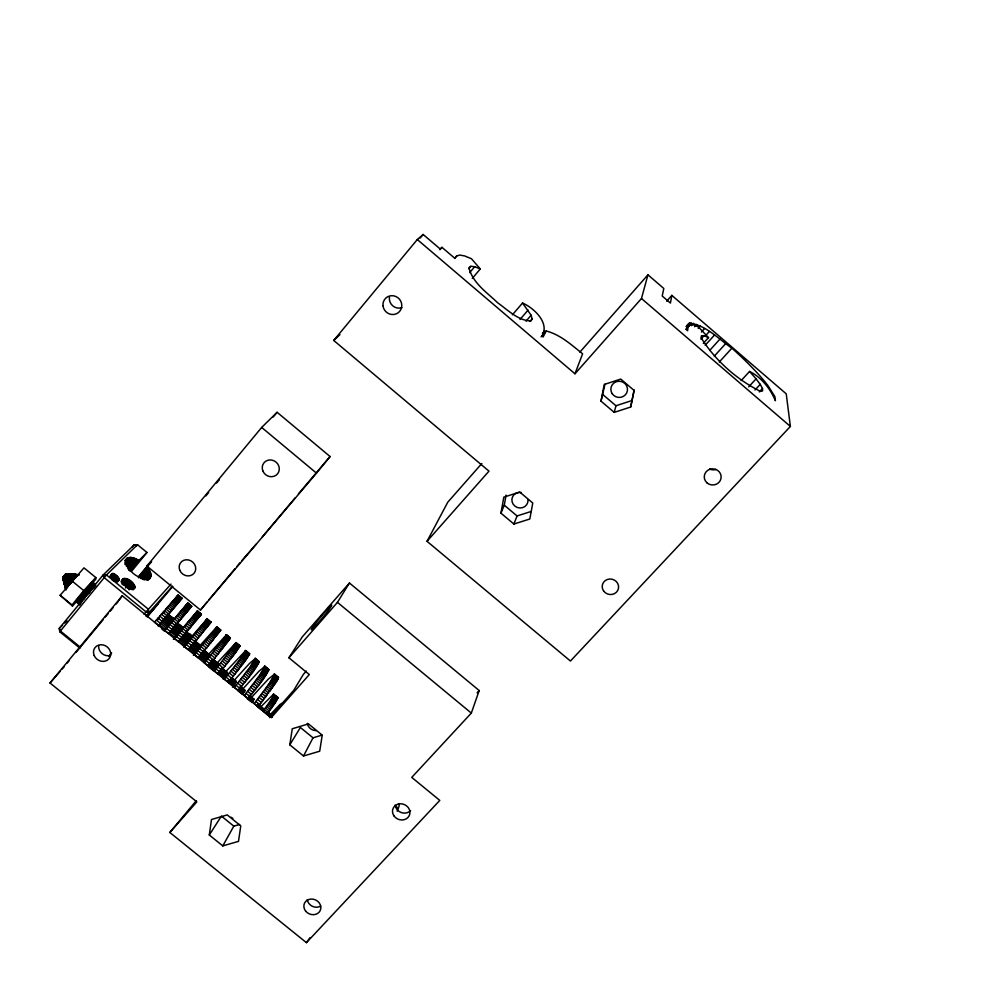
<?xml version="1.0" encoding="UTF-8"?>
<svg xmlns="http://www.w3.org/2000/svg" width="1000" height="1000" viewBox="0 0 1000 1000"><rect width="100%" height="100%" fill="white"/><g stroke="black" fill="none" stroke-linecap="round" stroke-linejoin="round"><path stroke-width="1.5" d="M237.9 690.65L242.562 694.463L244.537 690.475M240 645.938L236.062 642.588L214.513 671.125L218.487 674.375L235.863 652.2L239.462 645.975M666.663 301.2L671.825 295.375L786.225 393.837L790.387 426.425L570.438 661.038L427.013 541.312L488.988 471.138L333.725 340.45L417.3 239.537L574.975 373.787L582.6 353.8C571.5 344.913 560.262 334.575 546.15 331L543.112 336.987L541.975 336.012C550.087 322.925 533.65 307.787 522.55 303.025L512.4 314.825M79.675 604.8L75.763 601.263L92.5 582.062L90.188 585.462M257.05 706.4L261.7 710.2L262.725 708.05L261.475 708.662M119.312 579.612C107.6 584.475 109.412 563.538 119.312 579.612L117.35 581.987M251.95 696.912L268.337 679.062L274.6 674.163L269.237 683.612L254.237 703.6L258.2 706.85L277.4 680.175L278.438 677.312L277.312 677.6L275.413 676.038M208.15 654.775L226.513 634.712L204.55 662.975L208.538 666.237L230.362 637.875L228.575 639.3M209.3 835L211.488 819.513L227.237 814.912L240.763 825.875L238.5 841.363L222.787 845.9L209.3 835L221.4 816.1L233.812 826.15L239.613 824.475M266.938 714.4L275.038 703.088L277.863 697.45L273.363 694.388L260.963 706.7M289.812 744.812L292.262 728.763L308.488 723.9L322.225 735.163L319.7 751.213L303.512 756L289.812 744.812L300.4 727.5L313.012 737.812L321.962 735.15M208.775 666.9L213.475 670.738L218.55 663.65L216.8 665.188M242.575 689.25L258.888 671.312L265 666.287L259.45 675.6L244.325 695.5L248.287 698.737C254.125 689.837 266.212 678.375 268.175 669.525M500.925 513.15L503.812 497.163L519.763 492.062L532.775 503.025L529.812 519.012L513.9 524.038L500.925 513.15L504.275 505.188L506.087 495.15M671.825 295.375L670.425 303.075L662.212 296.012L663.812 288.488L647.938 274.825L579.85 352.163M601.013 401.138L604.237 384.487L620.75 379.062L634 390.363L630.688 407.025L614.212 412.375L601.013 401.138L604.975 384.212M630.688 407.025L634.263 390M134.987 587.6C131.325 592.45 122.562 585.075 122.163 580.138C125.887 575.363 134.55 582.688 134.987 587.6L133.15 589.812M234.812 679.7L249.412 663.55L255.387 658.413L249.662 667.575L234.4 687.375L238.375 690.625C244.363 681.775 256.125 670.387 258.612 661.688M200.25 645.288L216.863 626.8L194.587 654.825L198.575 658.088L220.725 629.963L219.525 630.95M223 678.95L227.4 672.575L222.587 668.775M183.725 647.225C186.363 641.762 199.25 635.288 185.662 632.7M614.212 412.375L615.962 405.75L632.188 400.462M574.975 373.787L641.475 298.512L647.938 274.825M228.438 682.5L245.637 660.212L249.625 653.675L248.675 654.1M232.463 687.188L236.225 681.388L235.613 681.725M252 702.588L253.9 699.15L249.188 695.312M68.987 574.575L65.925 574.163L64.513 575.562L65.462 574.375L76.225 577.025L75.588 577.7L65.213 574.637L64.062 575.938L62.737 577.65L65.875 589.612L62.725 577.712L64.362 575.588L66.087 573.812L78.713 574.788L66.1 573.875L64.675 575.562L66.125 573.812L78.612 574.788M270.212 717.15L263.012 711.2L271.825 698.863L273.888 694.225M471.325 713.088L479.188 690.537L349.438 583L302.213 636.987L288.913 657.788L309.312 674.55L271.262 717.625L122.238 595.775L50 683L196.85 801.875L169.825 832.463L306.425 942.65L439.787 800.4L411.75 777.4L471.325 713.088L337.45 602.35L349.438 583M513.9 524.038L517.062 515.938L531.312 511.425M397.163 811.213L398.312 808.312A35.562 5.438 -51.8 0 0 398.537 803.587M211.012 622.163L207.162 618.875L184.6 646.663L188.6 649.925L211.062 622.05L208.212 624.975M66.388 588.638L62.812 577.537L63.775 576.475L62.725 577.712L65.862 589.525L66.388 588.638L62.925 577.362L63.888 576.312L63.288 576.888L67.675 586.9L67.175 587.562L63.087 577.15L63.963 576.213L63.087 577.15L66.737 588.138L62.925 577.362L63.825 576.4L62.812 577.537L66.112 589.038M64.325 575.962C61.612 579.375 64.6 575.288 63.9 576.587L63.163 577.362L65.738 584.3M233.212 686.162L224.462 679.25L239.862 659.55L245.775 650.525L225.413 672.013M203.912 662.525L209.688 654.75L208.325 655.987M303.512 756L313.012 737.812M427.013 541.312L447.788 502.175L481.838 463.5M222.787 845.9L233.812 826.15M201.337 614.225L197.5 610.95L174.613 638.488L178.612 641.762L201.4 614.125L195.25 621.062M522.55 303.025L531.138 315.262L532.1 319L530.9 321C518.025 320.588 507.912 310 497.887 302.962C487.2 292.7 472.525 282.913 469.025 267.787L470.838 266.288L474.688 266.712L480.275 268.962L472.287 278.412M193.438 655.375L200.837 645.863L195.025 641.112L200.837 645.863L199.65 647M79.713 604.487L82.225 601.087L78.263 597.863M79.912 648.138L59.787 631.775L106.463 574.938L137.5 544.7L146.962 552.475L131.662 571.15M169.05 613.987L182.037 598.263L178.062 595.138L154.588 622.125L158.6 625.4L182.037 598.263M64.513 575.562L65.862 573.987L78.425 574.913L66.087 573.812L64.925 575.125L65.862 573.987L78.15 575.138L66 573.875L64.638 575.438L65.213 574.637L74.887 578.45L75.588 577.7L65.462 574.375L64.837 575.212L65.688 574.163L77.337 575.9L65.462 574.375M158.225 626.087L168.162 614.587L174.188 619.175L168.05 614.825M118.95 600.45L122.238 595.775M306.425 942.65L310 937.675M194.85 641.413L200.45 646.513M176.988 623.625C190.863 637.625 176.7 615.712 173.975 627.212L179.85 632.025L183.088 628.05M202.95 651.438L202.5 652.05L208.337 656.838M63.85 576.475L62.987 577.525L66.175 589.462L62.763 577.712L63.75 576.512L62.987 577.525L65.388 584.637M191.35 637.837C182.85 632.2 184.887 629.225 191.95 637.013M201.325 653.575L201.95 652.763L207.8 657.55M129.55 570.337L137.787 559.775L139 560.462L146.962 552.475M128.062 568.013L135.387 558.663L137.787 559.775L128.875 569.987M128.35 569.725L136.588 559.175L128.663 568.275M138.35 577.413L151.588 561.712M196.375 651.737L190.5 646.938L193.875 642.712L199.725 647.487M127.8 566.4L134.225 558.225L135.387 558.663L127.475 567.788M140.113 577.25L147.55 567.775L146.675 566.75L138.775 576.287M65.763 574.388L64.963 575.212L65.688 574.163L76.812 576.413M126.662 566.05L133.1 557.888L134.225 558.225L127.3 566.237M140.875 578.288L148.325 568.812L147.55 567.775L138.725 577.863M169.825 832.463L196.175 800.812M126.487 564.625L132.012 557.638L133.1 557.888L126.175 565.925M142.475 578.125L149.025 569.837L148.325 568.812L140.512 577.775M125.45 564.462L130.988 557.487L132.012 557.638L126.088 564.55M143.038 579.138L149.613 570.85L149.025 569.837L141.225 578.8M125.412 563.237L130.037 557.438L130.988 557.487L125.075 564.425M144.45 578.938L150.1 571.838L149.613 570.85L142.812 578.7M125.438 562.125L130.037 557.438L125.113 563.237M144.8 579.888L150.488 572.788L150.1 571.838L143.312 579.688M125.562 561.112L129.15 557.487L125.225 562.15M146 579.612L150.75 573.7L150.488 572.788L144.688 579.525M125.787 560.2L128.35 557.65L125.425 561.15M147.088 579.288L150.75 573.7L145.938 579.325M174.963 599.163L178.162 595.062L181.938 598.4M247.075 554.5L245.613 556.375L256 544.312M76.438 601.688L72.463 606.025L60.138 595.275L83.975 567.863L95.812 577.537L95.975 578.875L92.112 583.587M81.337 594.113L85.288 597.337L82.912 600.225L78.95 597M125.175 560.538L127.65 557.888L125.7 560.237M147.1 580.075L150.912 574.562L147.062 579.075M72.463 606.025L72.05 604.975L83.812 590.612L95.812 577.537M316.488 473.137L330.075 456.538L277.1 412.287L261.675 427.438L146.862 566.05L200.463 610.025L316.488 473.137L261.675 427.438M132.25 547.238L134.2 544.862L137.5 544.7L136.862 545.662L134.2 544.862L103 575.1L59.25 628.413L59.787 631.775M147.975 579.637L150.95 575.363L147.113 579.888M110.075 576.05L112.037 573.663M110.638 576.062L112.6 573.675M110.288 577.362L113.225 573.787M110.95 577.575L113.888 574M111.65 577.863L114.588 574.3M112.362 578.25L115.3 574.675M112.088 579.888L116 575.138M113.75 579.212L116.675 575.638M113.4 580.95L117.312 576.2M114.938 580.35L117.875 576.788M115.425 580.95L118.362 577.388M115.825 581.55L118.763 577.987M117.1 580.95L119.05 578.562M117.275 581.487L119.237 579.113M200.463 610.025L207.025 602.05M208.912 599.775L234.988 568.725M184.825 645.888L178.925 641.062L184.062 634.85L189.925 639.637M125.1 560.588L127.05 558.237C122.263 568.425 142.887 584.575 150.863 576.1L148 579.5M121.45 580.837L123.287 578.612M121.075 581.8L123.837 578.462M130.137 571.2L139 560.462L130.087 570.638M121.713 581.75L124.462 578.413M121.5 582.913L125.175 578.462M122.275 583.062L125.95 578.612M122.175 584.425L126.762 578.875M123.025 584.763L127.613 579.212M123.9 585.188L128.488 579.637M124.775 585.7L129.362 580.15M125.625 586.275L130.213 580.725M125.538 588.013L131.037 581.362M166.325 616.938L164.163 619.55M191.65 606.275L187.763 603.1L164.6 630.312L168.612 633.587L191.65 606.275L178.538 621.763M127.238 587.587L131.825 582.038M127.95 588.3L132.55 582.762M67.188 663.088L69.15 660.725M76.013 652.45L103.425 619.35M105.388 616.987L108.325 613.438M110.288 611.075L113.225 607.525M116.163 603.975L118.125 601.613M128.6 589.038L133.188 583.488M420.163 238.05L423.137 234.462L440.213 249.013L441.95 247.338L454.663 258.163L456.613 256.1L459.637 255.037L464.688 255.95L471.475 258.738L480.275 268.962M129.162 589.775L133.75 584.237M273.175 417.013L277.1 412.287M130.55 589.412L134.225 584.975M131.825 589.012L134.588 585.688M132.075 589.7L134.838 586.375M133.125 589.237L134.975 587.013M169.112 606.25L170.275 604.862M173.962 639.075L179.85 632.025M439.963 249.713L441.95 247.338M163.85 612.562L165.263 610.887M295 498.025L262.312 536.888M108.688 656.438L111.638 652.913M144.037 614.163L171 584.113M145.85 616.075L172.5 586.263M147.15 616.962L172.725 586.413M454.625 258.475L456.613 256.1M159.137 625.562L160.263 624.225M157.738 619.85L159.338 617.95M164.675 619.2L166.188 617.413M64.775 575.588L63.288 576.888L68.263 586.163L63.525 576.587L69.588 584.538L68.9 585.375L63.525 576.587M468.825 268.688L470.838 266.288M174.75 618.65L187.838 603.025L191.6 606.325M469.675 272.638L474.688 266.712M173.35 639.25L175.025 637.275M236.95 566.413L239.887 562.938M241.85 560.625L245.775 556M298.438 493.85L330.075 456.538M73.4 580.1L64.662 575.25L72.625 580.975L69.588 584.538L64.162 575.962M167.9 614.875L173.75 619.663L165.35 629.513L159.425 624.663M178.263 633.438L179.825 631.6M174.037 638.6L175.15 637.288M182.812 628.075L197.5 610.95M186.6 631.175L188.012 629.513M187.712 641.175L189.275 639.338M178.137 633.775L179.788 631.85M190.675 626.388L193.1 623.562M190.8 637.55L207.162 618.875M184.288 645.65L185.338 644.438M520.025 319.45L528.088 310.1M526.062 321.138L531.138 315.262M530.062 321.35L532.1 319M187.225 642.25L190.662 638.325M86.675 587.962L90.625 591.188L87.95 594.225L84 590.988M217.575 662.487L236.062 642.588M542.463 333.375L544.513 331.012M541.05 336.875L546.15 331M50 683L60.188 671.312M62.213 668.975L64.25 666.637M288.913 657.788L337.45 602.35M196.3 650.725L199.137 647.55M306.275 671.087L303.337 674.438L293.738 690.312L269.637 717.6M703.263 343.413L708.487 337.638L698.562 327.038L693.138 324.65L690.438 324.312L688.05 326.975L687.6 330.737L686.325 329.637L687.1 325.55L689.375 323.15C705.938 324.938 718.625 339.137 731.9 348.162A66.287 10.562 42 0 1 768.025 385.688L774.875 396.6L775.4 400.712C770.325 388.713 761.388 377.275 749.562 371.45L741.175 380.575M213.088 669.212L213.975 668.225M686.325 326.425L688.4 324.1M686.263 326.613L689.375 323.15M686.963 327.488L691.087 322.887M685.987 329.288L690.438 324.312M691.425 325.637L693.512 323.312M694.525 326.725L696.6 324.425M698.238 328.475L700.312 326.175M701.45 332.025L704.575 328.55M700.925 339.162L704.038 335.712L708.487 337.638M705.175 336.125L709.338 331.512M705.175 345.337L714.525 335M270.413 714.425L280.05 704.45L283.675 702.362M709.688 350.438L720.062 338.988M714.338 356.1L725.888 343.387M206.5 657.962L207.188 657.212M719.3 362L731.9 348.162M748.7 386.85L756.075 378.85L749.562 371.45M754.987 390.037L760.225 384.363L756.075 378.85M477.088 692.812L479.188 690.537M759.3 391.912L762.463 388.488L760.225 384.363M79.55 597.863L78.15 599.35M65.025 575.125L65.925 574.163M90.4 583.925L94.35 587.15L93.025 588.55L89.075 585.325M168.162 614.587L174.188 619.175M146.862 566.05L151.012 561.8M64.787 575.438L65.562 574.637M225.212 674.4L226.275 673.35M62.55 625.163L59.25 628.413L60.312 630.925L80.475 647.312M64.75 622.987L66.95 620.825M333.725 340.45L339.925 334.613M76.562 600.925L75.65 601.6M417.3 239.537L423.137 234.462M252.512 699.987L253.9 699.15M226.675 672.975L227.4 672.575M191.962 636.95L191.462 637.45L187.975 634.6M64.062 576.087L70.312 583.663L64.287 575.825M277.188 697.513L277.863 697.45M704.038 335.712L701.475 335.688L701 337.6C715.05 360.275 736.725 379.562 760.575 391.425L762.588 390.913L762.463 388.488M78.425 574.913L66 573.875L65.088 574.987L66.125 573.812L78.725 574.875M78.625 575.075L66.1 573.875L65.075 575.05L74.162 579.25M70.688 574.513L66.037 573.987L69.075 574.438M73.8 574.862L78.45 575.388M77.337 575.9L65.862 573.987L65 575.05L74.887 578.45M64.488 575.938L72.625 580.975M60.138 595.275L72.05 604.975M180.938 638.638L186.825 643.45M265.462 707.938L269.375 711.137M210.012 662.837L215.875 667.625M240.15 687.275L244.8 691.075M230.338 679.85L235 683.662M239.875 687.75L244.525 691.55M219.363 671.225L225.212 676.012M249.275 695.525L253.9 699.312M160.575 623.325L166.5 628.162M199.825 655.475L205.7 660.275M249.175 695.8L253.812 699.6M156.35 620.062L160.35 623.337M166.363 628.237L180.35 639.688M186.337 644.575L190.325 647.837M196.3 652.738L200.287 656M206.262 660.888L210.25 664.137M216.213 669.025L220.188 672.275M226.15 677.15L230.125 680.4M236.075 685.263L244.163 692.138M246 693.375L249.963 696.625M255.9 701.475L259.862 704.712M179.963 639.812L185.863 644.638M209.288 663.787L215.15 668.575M229.825 680.588L234.488 684.4M248.988 696.188L253.625 699.987M195.463 652.875L189.587 648.062L188.6 649.275L194.488 654.087M218.7 672.113L224.55 676.9M258.038 704.175L262.725 708.05M267.663 712.038L272.35 715.925M239.05 689L243.713 692.812M248.713 696.688L253.35 700.475M258.075 704.475L262.7 708.263M264.275 709.538L272.1 715.812M259.938 706.2L262.25 708.088M267.238 712.163L271.837 715.938M198.962 656.55L204.838 661.363M228.05 680.462L233.888 685.238M257.962 704.8L262.587 708.587M267.6 712.688L271.075 715.525M208.487 664.825L214.35 669.613M248.337 697.275L252.987 701.075M169.2 632.863L175.113 637.7M257.75 705.225L262.387 709.013M267.4 713.125L272.038 716.912M217.95 673.1L223.812 677.887M238.512 689.788L243.175 693.6M247.887 697.975L252.537 701.787M257.45 705.763L262.087 709.55M267.113 713.662L271.75 717.45M247.338 698.775L250.837 701.637M161.775 628.987L164.15 630.938M92.375 582.1L95.475 584.538M92.463 582.312L95.4 584.712M92.163 582.263L95.1 584.663M91.85 582.525L95.775 585.737M92.05 582.975L94 584.575M91.45 582.888L94.4 585.3M90.962 583.362L94.9 586.575M89.775 584.587L93.713 587.8M88.312 586.138L92.263 589.362M87.513 587.025L91.463 590.25M85.8 588.938L89.75 592.163M84.9 589.95L88.863 593.188M71.875 580.875L83.812 590.612M83.088 592.038L87.05 595.262M82.2 593.088L86.163 596.312M80.487 595.112L84.45 598.35M79.7 596.087L83.65 599.312M77.638 598.65L81.6 601.875M77.1 599.362L81.05 602.575M76.625 599.975L80.588 603.2M76.25 600.513L80.2 603.737M75.963 600.938L79.912 604.163M75.763 601.263L79.862 604.688M216.8 626.788L220.688 630.1M226.438 634.688L230.35 638.025M245.675 650.462L249.638 653.85M255.287 658.35L259.262 661.737M264.875 666.213L268.888 669.638M274.462 674.075L278.488 677.513M197.387 611.075L201.25 614.237M207.025 618.975L210.888 622.137M216.663 626.875L220.512 630.037M226.287 634.775L230.125 637.925M235.888 642.65L239.737 645.8M245.487 650.525L249.325 653.675M255.075 658.388L258.913 661.538M264.662 666.25L268.488 669.388M274.225 674.1L278.05 677.237M177.862 595.325L181.762 598.65M187.587 603.288L191.475 606.475M197.188 611.3L201.175 614.438M206.812 619.188L210.875 622.4M216.425 627.075L220.562 630.337M226.038 634.963L230.238 638.275M235.625 642.825L239.9 646.2M245.212 650.688L249.55 654.125M255.338 658.863L259.2 662.038M264.35 666.388L268.837 669.938M274.613 674.675L278.45 677.825M177.587 595.612L181.475 598.812M187.325 603.6L191.213 606.8M197.05 611.575L200.938 614.763M206.762 619.55L210.637 622.737M216.462 627.513L220.35 630.688M226.163 635.462L230.037 638.638M235.837 643.4L239.713 646.575M245.512 651.338L249.387 654.513M255.175 659.262L259.037 662.425M264.837 667.175L268.688 670.35M274.475 675.088L278.325 678.25M206.5 619.513L210.338 622.663M236.238 643.9L238.15 645.475M177.2 596.025L181.112 599.225M186.962 604.025L190.85 607.212M196.7 612.013L200.588 615.2M206.425 619.987L210.325 623.175M216.15 627.962L220.037 631.15M225.863 635.925L229.737 639.113M235.562 643.888L239.438 647.062M245.25 651.825L249.125 655M254.925 659.762L258.8 662.938M264.587 667.7L268.463 670.863M274.25 675.612L278.113 678.787M176.737 596.538L180.65 599.738M186.5 604.55L190.413 607.75M196.262 612.55L200.162 615.75M206.012 620.538L209.9 623.737M215.738 628.525L219.638 631.712M225.463 636.5L229.35 639.688M235.188 644.475L239.062 647.65M244.887 652.425L248.762 655.612M254.575 660.375L258.45 663.55M264.262 668.325L268.137 671.488M273.938 676.25L277.8 679.425M176.175 597.163L180.087 600.375M185.963 605.188L189.875 608.387M195.725 613.2L199.638 616.4M205.487 621.2L209.4 624.4M215.25 629.2L219.137 632.388M224.988 637.188L228.875 640.375M234.713 645.163L238.6 648.35M244.438 653.138L248.325 656.325M254.137 661.1L258.025 664.275M263.837 669.05L267.712 672.225M273.525 677L277.4 680.175M175.525 597.888L179.45 601.1M185.325 605.925L189.237 609.138M195.113 613.95L199.025 617.163M204.887 621.962L208.8 625.175M214.65 629.975L218.562 633.175M224.412 637.975L228.312 641.175M234.163 645.962L238.05 649.163M243.888 653.95L247.787 657.138M253.612 661.925L257.5 665.113M263.325 669.887L267.213 673.075M273.038 677.85L276.913 681.025M174.788 598.725L178.713 601.938M184.6 606.775L188.525 609.987M194.4 614.812L198.325 618.025M204.2 622.837L208.113 626.05M213.975 630.862L217.887 634.062M223.75 638.875L227.65 642.075M233.512 646.875L237.413 650.075M243.263 654.862L247.162 658.062M253 662.85L256.887 666.05M262.725 670.825L266.613 674.013M272.45 678.8L276.325 681.988M173.962 599.663L177.887 602.888M183.787 607.725L187.712 610.938M193.6 615.775L197.525 618.987M203.412 623.812L207.338 627.025M213.212 631.85L217.125 635.05M223 639.862L226.912 643.075M232.775 647.887L236.688 651.087M242.537 655.888L246.438 659.087M252.3 663.888L256.188 667.087M262.038 671.875L265.938 675.062M271.775 679.85L275.663 683.05M173.05 600.7L176.988 603.938M182.887 608.775L186.825 612M192.725 616.838L196.65 620.062M202.55 624.888L206.475 628.112M212.362 632.938L216.287 636.15M222.162 640.962L226.075 644.175M231.95 648.988L235.863 652.2M241.737 657.013L245.637 660.212M251.5 665.025L255.413 668.225M261.262 673.025L265.163 676.213M271.012 681.012L274.913 684.2M172.05 601.85L175.987 605.075M181.912 609.925L185.85 613.162M191.75 618L195.688 621.225M201.6 626.062L205.525 629.288M211.425 634.125L215.35 637.337M221.238 642.163L225.162 645.375M231.05 650.2L234.963 653.413M240.837 658.225L244.762 661.438M250.625 666.25L254.537 669.45M260.4 674.262L264.312 677.463M270.163 682.262L274.062 685.462M170.963 603.088L174.925 606.325M180.837 611.175L184.788 614.412M190.712 619.263L194.65 622.487M200.562 627.337L204.5 630.562M210.4 635.4L214.338 638.625M220.238 643.462L224.163 646.675M230.062 651.513L233.988 654.725M239.862 659.55L243.787 662.763M249.662 667.575L253.588 670.788M259.45 675.6L263.363 678.8M269.237 683.612L273.137 686.812M169.812 604.412L173.762 607.663M179.7 612.525L183.65 615.763M189.575 620.612L193.525 623.85M199.45 628.7L203.388 631.938M209.3 636.775L213.25 640M219.15 644.85L223.088 648.075M228.988 652.9L232.913 656.125M238.812 660.95L242.738 664.175M248.625 669L252.55 672.212M258.425 677.025L262.35 680.238M268.225 685.05L272.137 688.263M168.575 605.837L172.537 609.087M178.475 613.95L182.438 617.2M188.375 622.062L192.325 625.3M198.25 630.15L202.2 633.387M208.125 638.237L212.075 641.475M217.987 646.325L221.925 649.55M227.838 654.388L231.775 657.613M237.675 662.45L241.612 665.675M247.5 670.5L251.438 673.725M257.325 678.55L261.25 681.762M267.125 686.575L271.05 689.788M273.675 694.25L277.913 697.65M167.262 607.35L171.238 610.6M177.188 615.475L181.15 618.725M187.1 623.587L191.05 626.838M196.988 631.7L200.95 634.938M206.875 639.8L210.825 643.037M216.75 647.887L220.7 651.112M226.612 655.962L230.562 659.188M236.462 664.038L240.4 667.262M246.312 672.1L250.238 675.312M256.137 680.15L260.075 683.363M265.963 688.188L269.887 691.413M273.363 694.388L277.863 697.95M273.875 695.212L277.738 698.375M273.65 695.738L277.512 698.9M273.325 696.363L277.188 699.525M165.888 608.95L169.862 612.2M175.825 617.087L179.788 620.337M185.738 625.212L189.713 628.45M195.65 633.325L199.613 636.562M205.55 641.425L209.513 644.675M215.438 649.525L219.387 652.763M225.312 657.613L229.262 660.85M235.188 665.7L239.125 668.925M245.037 673.775L248.975 677M254.887 681.825L258.825 685.05M264.725 689.887L268.65 693.1M272.913 697.1L276.788 700.263M272.413 697.938L276.288 701.1M164.45 610.625L168.425 613.888M174.387 618.775L178.363 622.025M184.325 626.9L188.3 630.15M194.25 635.025L198.212 638.275M204.163 643.15L208.125 646.388M214.062 651.25L218.025 654.488M223.95 659.35L227.913 662.588M233.837 667.438L237.787 670.675M243.7 675.525L247.65 678.75M253.562 683.587L257.5 686.812M263.412 691.65L267.337 694.875M271.825 698.863L275.712 702.05M168.325 614.412L174.062 619.325M271.15 699.9L275.038 703.088M167.55 615.262L173.412 620.05M177.175 623.4L183.012 628.175M162.938 612.375L166.925 615.638M167.113 615.763L176.875 623.787M182.838 628.675L186.825 631.925M192.775 636.812L196.75 640.062M202.7 644.938L206.675 648.175M212.625 653.05L216.588 656.287M222.525 661.15L226.475 664.4M232.413 669.25L236.363 672.487M242.3 677.337L246.25 680.575M252.162 685.425L256.112 688.65M262.025 693.5L265.963 696.725M176.713 623.962L182.562 628.737M270.4 701.025L274.288 704.212M166.588 616.362L172.463 621.163M176.337 624.4L182.2 629.188M185.912 632.425L191.85 637.175M185.812 632.675L191.65 637.45M175.875 624.95L181.737 629.738M165.975 617.062L171.85 621.875M269.562 702.25L273.463 705.438M190.963 638.337L185.113 633.55L184.638 634.15L190.487 638.938M196 642.188L200.675 646.188M161.375 614.2L165.362 617.475M171.337 622.362L185.275 633.775M191.25 638.663L195.225 641.912M196.925 643.375L200.4 646.213M201.188 646.787L205.162 650.037M211.112 654.912L215.075 658.162M221.025 663.025L224.988 666.275M230.938 671.137L234.887 674.375M240.825 679.237L244.788 682.475M250.712 687.325L254.662 690.55M260.587 695.4L264.525 698.637M394.725 805.375L398.312 808.312M165.263 617.875L171.15 622.688M174.688 626.35L180.562 631.163M194.288 642.175L200.125 646.95M204.963 650.987L209.688 654.825M204.95 651.2L209.6 655.013M203.6 650.537L209.425 655.312M268.65 703.55L272.55 706.737M164.488 618.787L170.375 623.6M203.325 650.938L209.15 655.713M213.85 659.85L218.538 663.775M193.375 643.35L199.225 648.138M213.688 659.95L218.425 664.013M159.75 616.1L163.738 619.362M169.725 624.263L173.725 627.525M179.7 632.425L189.275 640.45M189.662 640.575L193.637 643.825M199.613 648.713L208.787 656.213M209.55 656.85L213.525 660.1M219.475 664.975L223.45 668.213M229.387 673.088L233.363 676.325M239.3 681.188L243.263 684.425M249.188 689.287L253.15 692.525M259.075 697.375L263.025 700.6M212.4 659.587L218.212 664.35M163.612 619.788L169.513 624.612M267.663 704.938L271.562 708.138M192.775 644.1L198.637 648.9M173.162 628.162L179.05 632.975M212.1 660.037L217.925 664.8M222.712 668.938L227.362 672.738M182.662 636.55L188.538 641.363M221.412 668.263L227.225 673.025M211.713 660.588L217.537 665.362M162.675 620.875L168.588 625.712M192.1 644.95L197.963 649.75M221.188 668.65L227 673.413M172.288 629.212L178.175 634.038M231.475 677.613L236.25 681.5M266.6 706.4L270.5 709.6M211.225 661.237L217.062 666.012M222.025 670.1L226.688 673.9M231.287 677.725L236.175 681.712M158.075 618.05L162.075 621.325M168.062 626.225L172.062 629.487M178.05 634.388L187.725 642.362M188.025 642.55L192.013 645.812M197.987 650.7L207.188 658.363M207.938 658.838L211.912 662.087M217.875 666.963L221.838 670.212M227.8 675.088L231.762 678.337M237.712 683.2L241.675 686.45M247.625 691.3L251.575 694.55M257.512 699.4L261.475 702.638M230.987 677.95L236.012 682.038M191.337 645.9L197.213 650.7M221.612 670.688L226.275 674.5M211.838 662.95L216.513 666.775M231.112 678.675L235.763 682.475M161.663 622.062L167.575 626.9M240.362 686.462L245.075 690.438M171.325 630.35L177.225 635.175M241.337 687.475L244.8 690.3M200.613 654.475L206.475 659.275M219.95 670.438L225.787 675.212M230.775 679.212L235.425 683.012M240.338 686.912L244.975 690.7M64.362 575.588L71.838 581.875L64.062 575.938L71.062 582.775M504.275 505.188L517.062 515.938M602.95 394.675L615.962 405.75M641.475 298.512L790.387 426.425M63.087 577.15L67.675 586.9M66.463 589.237L62.85 577.65L63.75 576.538L62.85 577.65L65.975 589.6M66.175 589.462L62.85 577.65L63.762 576.538L62.85 577.65L65.938 589.338M401.9 307.663A9.438 9.087 45.7 0 1 389.45 297.113M528 499.787A8.137 7.75 21.9 0 1 519.95 507.987A8.137 7.75 21.9 0 1 511.9 499.25A8.137 7.75 21.9 0 1 521.35 492.562M715.85 469.462A8.213 7.862 2.8 0 1 709.587 469.012M316.25 730.625A8.2 7.425 27.5 0 1 307.337 723.312M232.875 818.337A8.037 7.138 28.4 0 1 231.1 817.225M110.588 655.413A8.863 7.938 36.4 0 1 98.688 645.738M410.613 810.6A8.787 7.925 22.4 0 1 401.425 812.6A8.787 7.925 22.4 0 1 395.262 805.325M320.7 906.1A8.6 7.588 24.3 0 1 307.275 899.65M205.875 495.875A42.625 1.363 -49.6 0 1 208.663 492.5M216.612 483A42.625 1.363 -49.6 0 1 219.387 479.725M148.6 614.875L158.188 603.612L148.6 614.875M64.013 576.312L63.388 577.137L64.112 576.213M150.675 576.763L148.725 579.113L150.675 576.763M150.363 577.35L148.412 579.7L150.363 577.35M66.087 573.812L65.1 574.987L66.125 573.812M106.463 574.938L103 575.1L104.125 577.575L146 611.825L148.787 612.562L148.287 609.15L106.463 574.938M383 305.738A9.613 9.237 45.3 0 0 397.912 312.95A9.613 9.237 45.3 0 0 396.2 296.663A9.613 9.237 45.3 0 0 383 305.738M603.612 590.975A8.238 7.75 13.5 0 0 617.788 590.363A8.238 7.75 13.5 0 0 609.8 579.012A8.238 7.75 13.5 0 0 603.612 590.975M707.087 482.925A8.462 8.088 3.4 0 0 720.987 478.575A8.462 8.088 3.4 0 0 710.037 469.225A8.462 8.088 3.4 0 0 707.087 482.925M612.288 393.825A8.338 8.1 12.8 0 0 626.663 392.975A8.338 8.1 12.8 0 0 618.575 381.25A8.338 8.1 12.8 0 0 612.288 393.825M315.825 625.462A15.888 0.925 -50.3 0 0 331.712 605.4A15.888 0.925 -50.3 0 0 317.162 621.35A15.888 0.925 -50.3 0 0 315.825 625.462M94.2 655.55A8.938 7.987 36.3 0 0 109.025 658.713A8.938 7.987 36.3 0 0 103.088 644.938A8.938 7.987 36.3 0 0 94.2 655.55M394.15 816.137A8.863 7.975 22.4 0 0 409.2 815.725A8.863 7.975 22.4 0 0 400.325 803.775A8.863 7.975 22.4 0 0 394.15 816.137M305.538 910.925A8.675 7.638 24.3 0 0 320.175 910.638A8.675 7.638 24.3 0 0 311.375 899.05A8.675 7.638 24.3 0 0 305.538 910.925M179.788 570.312A8.575 7.825 36.9 0 0 194.05 573.288A8.575 7.825 36.9 0 0 188.5 559.938A8.575 7.825 36.9 0 0 179.788 570.312M262.863 470.938A8.75 8.162 38.5 0 0 277.488 473.925A8.75 8.162 38.5 0 0 271.95 460.112A8.75 8.162 38.5 0 0 262.863 470.938"/></g></svg>
